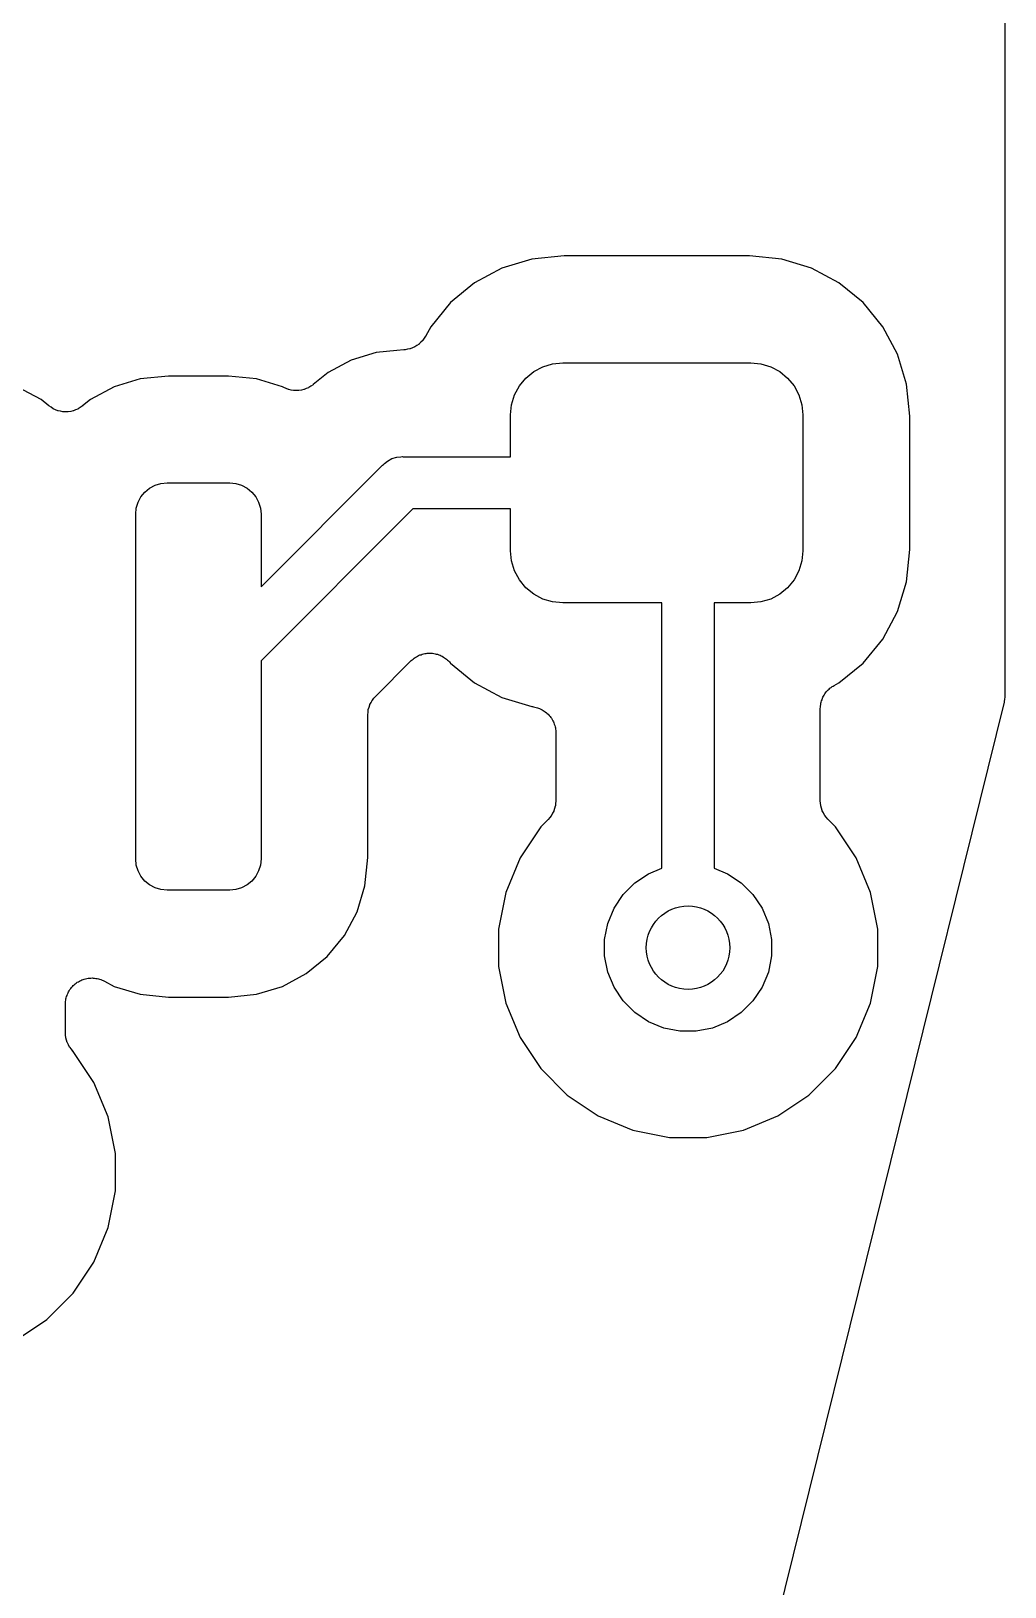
# Model space of a CAD drawing. Extents: x 4.98 to 6.83, y -5.59 to -3.87.
# Drawn here: x 6.6498 to 6.8334, y -5.1647 to -4.8716 of the extents above; entities that cross this region are included whole.
import ezdxf

# ---------------------------------------------------------------- set-up
doc = ezdxf.new("R2010")
doc.units = 0
doc.header["$MEASUREMENT"] = 0
doc.layers.add('BLACK', color=7, linetype='CONTINUOUS')

msp = doc.modelspace()

# ---------------------------------------------------------------- linework, layer by layer
at = {"layer": 'BLACK', "linetype": 'CONTINUOUS'}
for p, q in [((6.83335, -4.70748), (6.83335, -4.99683)), ((6.75025, -4.91393), (6.74416, -4.91453)), ((6.78519, -4.91393), (6.75025, -4.91393)), ((6.79127, -4.91453), (6.78519, -4.91393)), ((6.73854, -4.91624), (6.73337, -4.919)), ((6.74416, -4.91453), (6.73854, -4.91624)), ((6.79689, -4.91624), (6.79127, -4.91453)), ((6.80207, -4.919), (6.79689, -4.91624)), ((6.73337, -4.919), (6.72883, -4.92273)), ((6.8066, -4.92273), (6.80207, -4.919)), ((6.72883, -4.92273), (6.72511, -4.92726)), ((6.81033, -4.92726), (6.8066, -4.92273)), ((6.72511, -4.92726), (6.72418, -4.92899)), ((6.81309, -4.93244), (6.81033, -4.92726)), ((6.72071, -4.93152), (6.72026, -4.93161)), ((6.72117, -4.93144), (6.72071, -4.93152)), ((6.72119, -4.93143), (6.72117, -4.93144)), ((6.72122, -4.93142), (6.72119, -4.93143)), ((6.72165, -4.93125), (6.72122, -4.93142)), ((6.72208, -4.93107), (6.72165, -4.93125)), ((6.7221, -4.93106), (6.72208, -4.93107)), ((6.72212, -4.93105), (6.7221, -4.93106)), ((6.72251, -4.93079), (6.72212, -4.93105)), ((6.7229, -4.93054), (6.72251, -4.93079)), ((6.72291, -4.93052), (6.7229, -4.93054)), ((6.72293, -4.93051), (6.72291, -4.93052)), ((6.72326, -4.93018), (6.72293, -4.93051)), ((6.7236, -4.92986), (6.72326, -4.93018)), ((6.72361, -4.92984), (6.7236, -4.92986)), ((6.72362, -4.92982), (6.72361, -4.92984)), ((6.72388, -4.92944), (6.72362, -4.92982)), ((6.72415, -4.92905), (6.72388, -4.92944)), ((6.72417, -4.92902), (6.72415, -4.92905)), ((6.72418, -4.92899), (6.72417, -4.92901)), ((6.72417, -4.92901), (6.72417, -4.92902)), ((6.72417, -4.92902), (6.72417, -4.92902)), ((6.7101, -4.93356), (6.70577, -4.93587)), ((6.7148, -4.93213), (6.7101, -4.93356)), ((6.7187, -4.93175), (6.7148, -4.93213)), ((6.71871, -4.93175), (6.7187, -4.93175)), ((6.72006, -4.93161), (6.71871, -4.93175)), ((6.72022, -4.93162), (6.72006, -4.93161)), ((6.72024, -4.93161), (6.72022, -4.93162)), ((6.72026, -4.93161), (6.72024, -4.93161)), ((6.74623, -4.9348), (6.74808, -4.93424)), ((6.74808, -4.93424), (6.75, -4.93406)), ((6.75, -4.93406), (6.78543, -4.93406)), ((6.78543, -4.93406), (6.78735, -4.93424)), ((6.78735, -4.93424), (6.7892, -4.9348)), ((6.8148, -4.93806), (6.81309, -4.93244)), ((6.67032, -4.9371), (6.66544, -4.93858)), ((6.67564, -4.93657), (6.67032, -4.9371)), ((6.68696, -4.93657), (6.67564, -4.93657)), ((6.69228, -4.9371), (6.68696, -4.93657)), ((6.69716, -4.93858), (6.69228, -4.9371)), ((6.70577, -4.93587), (6.70296, -4.93818)), ((6.74182, -4.93843), (6.74304, -4.93694)), ((6.74304, -4.93694), (6.74453, -4.93571)), ((6.74453, -4.93571), (6.74623, -4.9348)), ((6.7892, -4.9348), (6.7909, -4.93571)), ((6.7909, -4.93571), (6.79239, -4.93694)), ((6.79239, -4.93694), (6.79362, -4.93843)), ((6.65165, -4.94098), (6.64716, -4.93858)), ((6.66544, -4.93858), (6.66095, -4.94098)), ((6.69743, -4.93872), (6.69716, -4.93858)), ((6.69786, -4.9389), (6.69743, -4.93872)), ((6.69829, -4.93908), (6.69786, -4.9389)), ((6.69831, -4.93909), (6.69829, -4.93908)), ((6.69833, -4.9391), (6.69831, -4.93909)), ((6.69879, -4.93919), (6.69833, -4.9391)), ((6.69925, -4.93928), (6.69879, -4.93919)), ((6.69927, -4.93928), (6.69925, -4.93928)), ((6.69929, -4.93929), (6.69927, -4.93928)), ((6.69976, -4.93929), (6.69929, -4.93929)), ((6.70022, -4.93929), (6.69976, -4.93929)), ((6.70024, -4.93929), (6.70022, -4.93929)), ((6.70027, -4.93929), (6.70024, -4.93929)), ((6.70073, -4.9392), (6.70027, -4.93929)), ((6.70118, -4.93912), (6.70073, -4.9392)), ((6.7012, -4.93911), (6.70118, -4.93912)), ((6.70122, -4.9391), (6.7012, -4.93911)), ((6.70165, -4.93893), (6.70122, -4.9391)), ((6.70209, -4.93875), (6.70165, -4.93893)), ((6.70211, -4.93874), (6.70209, -4.93875)), ((6.70213, -4.93873), (6.70211, -4.93874)), ((6.70251, -4.93848), (6.70213, -4.93873)), ((6.70291, -4.93822), (6.70251, -4.93848)), ((6.70294, -4.9382), (6.70291, -4.93822)), ((6.70296, -4.93818), (6.70294, -4.93819)), ((6.70294, -4.93819), (6.70294, -4.9382)), ((6.70294, -4.9382), (6.70294, -4.9382)), ((6.74035, -4.94198), (6.74091, -4.94013)), ((6.74091, -4.94013), (6.74182, -4.93843)), ((6.79362, -4.93843), (6.79453, -4.94013)), ((6.79453, -4.94013), (6.79509, -4.94198)), ((6.8154, -4.94414), (6.8148, -4.93806)), ((6.65313, -4.94219), (6.65165, -4.94098)), ((6.65352, -4.94245), (6.65313, -4.94219)), ((6.6539, -4.94271), (6.65352, -4.94245)), ((6.65392, -4.94272), (6.6539, -4.94271)), ((6.65394, -4.94273), (6.65392, -4.94272)), ((6.65437, -4.94291), (6.65394, -4.94273)), ((6.6548, -4.9431), (6.65437, -4.94291)), ((6.65482, -4.9431), (6.6548, -4.9431)), ((6.65484, -4.94311), (6.65482, -4.9431)), ((6.6553, -4.9432), (6.65484, -4.94311)), ((6.65576, -4.9433), (6.6553, -4.9432)), ((6.65723, -4.94321), (6.65677, -4.9433)), ((6.65769, -4.94313), (6.65723, -4.94321)), ((6.65771, -4.94312), (6.65769, -4.94313)), ((6.65773, -4.94312), (6.65771, -4.94312)), ((6.65816, -4.94294), (6.65773, -4.94312)), ((6.6586, -4.94277), (6.65816, -4.94294)), ((6.65862, -4.94275), (6.6586, -4.94277)), ((6.65863, -4.94275), (6.65862, -4.94275)), ((6.65902, -4.94249), (6.65863, -4.94275)), ((6.65942, -4.94223), (6.65902, -4.94249)), ((6.65945, -4.94221), (6.65942, -4.94223)), ((6.65947, -4.94219), (6.65945, -4.94221)), ((6.65945, -4.94221), (6.65945, -4.94221)), ((6.65945, -4.94221), (6.65945, -4.94221)), ((6.66095, -4.94098), (6.65947, -4.94219)), ((6.74016, -4.9439), (6.74035, -4.94198)), ((6.79509, -4.94198), (6.79528, -4.9439)), ((6.65578, -4.9433), (6.65576, -4.9433)), ((6.6558, -4.9433), (6.65578, -4.9433)), ((6.65626, -4.9433), (6.6558, -4.9433)), ((6.65673, -4.94331), (6.65626, -4.9433)), ((6.65675, -4.9433), (6.65673, -4.94331)), ((6.65677, -4.9433), (6.65675, -4.9433)), ((6.74016, -4.95177), (6.74016, -4.9439)), ((6.79528, -4.9439), (6.79528, -4.96949)), ((6.8154, -4.96924), (6.8154, -4.94414)), ((6.71779, -4.95212), (6.71872, -4.95184)), ((6.71872, -4.95184), (6.71944, -4.95177)), ((6.71944, -4.95177), (6.71969, -4.95175)), ((6.71944, -4.95177), (6.71944, -4.95177)), ((6.71969, -4.95175), (6.71993, -4.95177)), ((6.71993, -4.95177), (6.74016, -4.95177)), ((6.69311, -4.97631), (6.71603, -4.95338)), ((6.71603, -4.95338), (6.71619, -4.9532)), ((6.71619, -4.9532), (6.71638, -4.95304)), ((6.71638, -4.95304), (6.71694, -4.95258)), ((6.71638, -4.95304), (6.71638, -4.95304)), ((6.71694, -4.95258), (6.71779, -4.95212)), ((6.71694, -4.95258), (6.71694, -4.95258)), ((6.71694, -4.95258), (6.71694, -4.95258)), ((6.67122, -4.95842), (6.67211, -4.95769)), ((6.67211, -4.95769), (6.67313, -4.95714)), ((6.67313, -4.95714), (6.67424, -4.95681)), ((6.67424, -4.95681), (6.67539, -4.95669)), ((6.67539, -4.95669), (6.6872, -4.95669)), ((6.6872, -4.95669), (6.68836, -4.95681)), ((6.68836, -4.95681), (6.68946, -4.95714)), ((6.68946, -4.95714), (6.69049, -4.95769)), ((6.69049, -4.95769), (6.69138, -4.95842)), ((6.6696, -4.96145), (6.66994, -4.96034)), ((6.66994, -4.96034), (6.67048, -4.95932)), ((6.67048, -4.95932), (6.67122, -4.95842)), ((6.69138, -4.95842), (6.69211, -4.95932)), ((6.69211, -4.95932), (6.69266, -4.96034)), ((6.69266, -4.96034), (6.693, -4.96145)), ((6.66949, -4.9626), (6.6696, -4.96145)), ((6.66949, -5.02756), (6.66949, -4.9626)), ((6.693, -4.96145), (6.69311, -4.9626)), ((6.72172, -4.96161), (6.69311, -4.99023)), ((6.69311, -4.9626), (6.69311, -4.97631)), ((6.74016, -4.96161), (6.72172, -4.96161)), ((6.74016, -4.96949), (6.74016, -4.96161)), ((6.74035, -4.97141), (6.74016, -4.96949)), ((6.79528, -4.96949), (6.79509, -4.97141)), ((6.8148, -4.97533), (6.8154, -4.96924)), ((6.74091, -4.97325), (6.74035, -4.97141)), ((6.79509, -4.97141), (6.79453, -4.97325)), ((6.74182, -4.97496), (6.74091, -4.97325)), ((6.74304, -4.97645), (6.74182, -4.97496)), ((6.79362, -4.97496), (6.79239, -4.97645)), ((6.79453, -4.97325), (6.79362, -4.97496)), ((6.81309, -4.98095), (6.8148, -4.97533)), ((6.74453, -4.97767), (6.74304, -4.97645)), ((6.74623, -4.97858), (6.74453, -4.97767)), ((6.7909, -4.97767), (6.7892, -4.97858)), ((6.79239, -4.97645), (6.7909, -4.97767)), ((6.74808, -4.97914), (6.74623, -4.97858)), ((6.75, -4.97933), (6.74808, -4.97914)), ((6.7687, -4.97933), (6.75, -4.97933)), ((6.7687, -5.02928), (6.7687, -4.97933)), ((6.78543, -4.97933), (6.77854, -4.97933)), ((6.77854, -4.97933), (6.77854, -5.02928)), ((6.78735, -4.97914), (6.78543, -4.97933)), ((6.7892, -4.97858), (6.78735, -4.97914)), ((6.81033, -4.98612), (6.81309, -4.98095)), ((6.8066, -4.99066), (6.81033, -4.98612)), ((6.72143, -4.99019), (6.72161, -4.99005)), ((6.72161, -4.99005), (6.72177, -4.98989)), ((6.72177, -4.98989), (6.72199, -4.98974)), ((6.72199, -4.98974), (6.7222, -4.98958)), ((6.7222, -4.98958), (6.7224, -4.98948)), ((6.7224, -4.98948), (6.72259, -4.98935)), ((6.72259, -4.98935), (6.72283, -4.98925)), ((6.72283, -4.98925), (6.72306, -4.98913)), ((6.72306, -4.98913), (6.72328, -4.98907)), ((6.72328, -4.98907), (6.72349, -4.98898)), ((6.72349, -4.98898), (6.72375, -4.98893)), ((6.72375, -4.98893), (6.724, -4.98886)), ((6.724, -4.98886), (6.72423, -4.98884)), ((6.72423, -4.98884), (6.72445, -4.9888)), ((6.72445, -4.9888), (6.72471, -4.9888)), ((6.72471, -4.9888), (6.72497, -4.98877)), ((6.72497, -4.98877), (6.7252, -4.9888)), ((6.7252, -4.9888), (6.72543, -4.9888)), ((6.72543, -4.9888), (6.72568, -4.98885)), ((6.72568, -4.98885), (6.72594, -4.98888)), ((6.72594, -4.98888), (6.72616, -4.98895)), ((6.72616, -4.98895), (6.72638, -4.98899)), ((6.72638, -4.98899), (6.72662, -4.98909)), ((6.72662, -4.98909), (6.72687, -4.98917)), ((6.72687, -4.98917), (6.72707, -4.98928)), ((6.72707, -4.98928), (6.72728, -4.98937)), ((6.72728, -4.98937), (6.7275, -4.98951)), ((6.7275, -4.98951), (6.72773, -4.98964)), ((6.72773, -4.98964), (6.7279, -4.98979)), ((6.7279, -4.98979), (6.72809, -4.98991)), ((6.72809, -4.98991), (6.72828, -4.9901)), ((6.72828, -4.9901), (6.72848, -4.99026)), ((6.69311, -4.99023), (6.69311, -5.02756)), ((6.7147, -4.99693), (6.72138, -4.99024)), ((6.72138, -4.99024), (6.72143, -4.99019)), ((6.72848, -4.99026), (6.72862, -4.99044)), ((6.72862, -4.99044), (6.72878, -4.9906)), ((6.72878, -4.9906), (6.72883, -4.99066)), ((6.72883, -4.99066), (6.73337, -4.99438)), ((6.80207, -4.99438), (6.8066, -4.99066)), ((6.73337, -4.99438), (6.73854, -4.99715)), ((6.79968, -4.99608), (6.79987, -4.99589)), ((6.79987, -4.99589), (6.80004, -4.99569)), ((6.80004, -4.99569), (6.80022, -4.99555)), ((6.80022, -4.99555), (6.80037, -4.99539)), ((6.80037, -4.99539), (6.8006, -4.99525)), ((6.8006, -4.99525), (6.80081, -4.99508)), ((6.80081, -4.99508), (6.801, -4.99498)), ((6.801, -4.99498), (6.80119, -4.99485)), ((6.80119, -4.99485), (6.80207, -4.99438)), ((6.71348, -4.99898), (6.71362, -4.99854)), ((6.71362, -4.99854), (6.71363, -4.99852)), ((6.71363, -4.99852), (6.71364, -4.99849)), ((6.71364, -4.99849), (6.71386, -4.99809)), ((6.71386, -4.99809), (6.71408, -4.99768)), ((6.71408, -4.99768), (6.71409, -4.99766)), ((6.71409, -4.99766), (6.71411, -4.99764)), ((6.71411, -4.99764), (6.7144, -4.99728)), ((6.7144, -4.99728), (6.7147, -4.99693)), ((6.8332, -4.99803), (6.73727, -5.38558)), ((6.73854, -4.99715), (6.74416, -4.99885)), ((6.74416, -4.99885), (6.74419, -4.99886)), ((6.74419, -4.99886), (6.74426, -4.99886)), ((6.74426, -4.99886), (6.74448, -4.99891)), ((6.74448, -4.99891), (6.74471, -4.99893)), ((6.74471, -4.99893), (6.74496, -4.99901)), ((6.79854, -4.99919), (6.79857, -4.99897)), ((6.79857, -4.99875), (6.79862, -4.99849)), ((6.79857, -4.99897), (6.79857, -4.99875)), ((6.79862, -4.99849), (6.79865, -4.99822)), ((6.79865, -4.99822), (6.79872, -4.99801)), ((6.79872, -4.99801), (6.79876, -4.99779)), ((6.79876, -4.99779), (6.79887, -4.99755)), ((6.79887, -4.99755), (6.79895, -4.99729)), ((6.79895, -4.99729), (6.79905, -4.9971)), ((6.79905, -4.9971), (6.79914, -4.99689)), ((6.79914, -4.99689), (6.79929, -4.99667)), ((6.79929, -4.99667), (6.79942, -4.99644)), ((6.79942, -4.99644), (6.79956, -4.99627)), ((6.79956, -4.99627), (6.79968, -4.99608)), ((6.83321, -4.99795), (6.8332, -4.99803)), ((6.83324, -4.99787), (6.83321, -4.99795)), ((6.83328, -4.99747), (6.83324, -4.99787)), ((6.83334, -4.99707), (6.83328, -4.99747)), ((6.83335, -4.9969), (6.83334, -4.99698)), ((6.83334, -4.99698), (6.83334, -4.99707)), ((6.83335, -4.99683), (6.83335, -4.9969)), ((6.71323, -5.00039), (6.71328, -4.99993)), ((6.71323, -5.00044), (6.71323, -5.00039)), ((6.71323, -5.00045), (6.71323, -5.00044)), ((6.71323, -5.00044), (6.71323, -5.00044)), ((6.71323, -5.00046), (6.71323, -5.00045)), ((6.71323, -5.02731), (6.71323, -5.00046)), ((6.71328, -4.99993), (6.71333, -4.99947)), ((6.71333, -4.99947), (6.71334, -4.99945)), ((6.71334, -4.99942), (6.71348, -4.99898)), ((6.71334, -4.99945), (6.71334, -4.99942)), ((6.74496, -4.99901), (6.74521, -4.99907)), ((6.74521, -4.99907), (6.74542, -4.99916)), ((6.74542, -4.99916), (6.74564, -4.99922)), ((6.74564, -4.99922), (6.74587, -4.99935)), ((6.74587, -4.99935), (6.74611, -4.99945)), ((6.74611, -4.99945), (6.7463, -4.99958)), ((6.7463, -4.99958), (6.7465, -4.99969)), ((6.7465, -4.99969), (6.7467, -4.99985)), ((6.7467, -4.99985), (6.74692, -5)), ((6.74692, -5), (6.74707, -5.00016)), ((6.74707, -5.00016), (6.74725, -5.00031)), ((6.74725, -5.00031), (6.74742, -5.00051)), ((6.74742, -5.00051), (6.7476, -5.0007)), ((6.7476, -5.0007), (6.74772, -5.00089)), ((6.74772, -5.00089), (6.74787, -5.00106)), ((6.74787, -5.00106), (6.74799, -5.0013)), ((6.74799, -5.0013), (6.74813, -5.00152)), ((6.74813, -5.00152), (6.74822, -5.00173)), ((6.74822, -5.00173), (6.74832, -5.00193)), ((6.79854, -4.99926), (6.79854, -4.99919)), ((6.79854, -5.01659), (6.79854, -4.99926)), ((6.74832, -5.00193), (6.7484, -5.00218)), ((6.7484, -5.00218), (6.7485, -5.00242)), ((6.7485, -5.00242), (6.74854, -5.00264)), ((6.74854, -5.00264), (6.74861, -5.00286)), ((6.74861, -5.00286), (6.74863, -5.00312)), ((6.74863, -5.00312), (6.74868, -5.00338)), ((6.74868, -5.00338), (6.74868, -5.00361)), ((6.74868, -5.00361), (6.7487, -5.00383)), ((6.7487, -5.00383), (6.7487, -5.01659)), ((6.74783, -5.01941), (6.74753, -5.01976)), ((6.74784, -5.01939), (6.74783, -5.01941)), ((6.74786, -5.01937), (6.74784, -5.01939)), ((6.74807, -5.01896), (6.74786, -5.01937)), ((6.7483, -5.01856), (6.74807, -5.01896)), ((6.74832, -5.01851), (6.7483, -5.01853)), ((6.7483, -5.01853), (6.7483, -5.01856)), ((6.74845, -5.01807), (6.74832, -5.01851)), ((6.74859, -5.01763), (6.74845, -5.01807)), ((6.7486, -5.01757), (6.74859, -5.0176)), ((6.74859, -5.0176), (6.74859, -5.01763)), ((6.74865, -5.01712), (6.7486, -5.01757)), ((6.7487, -5.01666), (6.74865, -5.01712)), ((6.7487, -5.01659), (6.7487, -5.0166)), ((6.7487, -5.0166), (6.7487, -5.0166)), ((6.7487, -5.0166), (6.7487, -5.0166)), ((6.7487, -5.0166), (6.7487, -5.01666)), ((6.79859, -5.01705), (6.79854, -5.01659)), ((6.79863, -5.01751), (6.79859, -5.01705)), ((6.79864, -5.01753), (6.79863, -5.01751)), ((6.79864, -5.01756), (6.79864, -5.01753)), ((6.79877, -5.018), (6.79864, -5.01756)), ((6.7989, -5.01844), (6.79877, -5.018)), ((6.79891, -5.01847), (6.7989, -5.01844)), ((6.79892, -5.01849), (6.79891, -5.01847)), ((6.79914, -5.0189), (6.79892, -5.01849)), ((6.79935, -5.01931), (6.79914, -5.0189)), ((6.79937, -5.01933), (6.79935, -5.01931)), ((6.79938, -5.01935), (6.79937, -5.01933)), ((6.79967, -5.01971), (6.79938, -5.01935)), ((6.74585, -5.0215), (6.74194, -5.02736)), ((6.74724, -5.02012), (6.74585, -5.0215)), ((6.74753, -5.01976), (6.74724, -5.02012)), ((6.79996, -5.02007), (6.79967, -5.01971)), ((6.8, -5.02011), (6.79996, -5.02007)), ((6.80001, -5.02012), (6.8, -5.02011)), ((6.8, -5.02011), (6.8, -5.02011)), ((6.8, -5.02011), (6.8, -5.02011)), ((6.80139, -5.0215), (6.80001, -5.02012)), ((6.8053, -5.02736), (6.80139, -5.0215)), ((6.6696, -5.02871), (6.66949, -5.02756)), ((6.69311, -5.02756), (6.693, -5.02871)), ((6.71271, -5.03263), (6.71323, -5.02731)), ((6.74194, -5.02736), (6.73925, -5.03386)), ((6.808, -5.03386), (6.8053, -5.02736)), ((6.66994, -5.02982), (6.6696, -5.02871)), ((6.67048, -5.03084), (6.66994, -5.02982)), ((6.67122, -5.03173), (6.67048, -5.03084)), ((6.69211, -5.03084), (6.69138, -5.03173)), ((6.69266, -5.02982), (6.69211, -5.03084)), ((6.693, -5.02871), (6.69266, -5.02982)), ((6.76358, -5.03206), (6.76616, -5.03034)), ((6.76616, -5.03034), (6.7687, -5.02928)), ((6.77854, -5.02928), (6.78108, -5.03034)), ((6.78108, -5.03034), (6.78366, -5.03206)), ((6.67211, -5.03247), (6.67122, -5.03173)), ((6.67313, -5.03302), (6.67211, -5.03247)), ((6.67424, -5.03335), (6.67313, -5.03302)), ((6.67539, -5.03346), (6.67424, -5.03335)), ((6.6872, -5.03346), (6.67539, -5.03346)), ((6.68836, -5.03335), (6.6872, -5.03346)), ((6.68946, -5.03302), (6.68836, -5.03335)), ((6.69049, -5.03247), (6.68946, -5.03302)), ((6.69138, -5.03173), (6.69049, -5.03247)), ((6.71123, -5.03751), (6.71271, -5.03263)), ((6.73925, -5.03386), (6.73787, -5.04077)), ((6.76139, -5.03425), (6.76358, -5.03206)), ((6.78366, -5.03206), (6.78585, -5.03425)), ((6.80937, -5.04077), (6.808, -5.03386)), ((6.75848, -5.0397), (6.75967, -5.03683)), ((6.75967, -5.03683), (6.76139, -5.03425)), ((6.78585, -5.03425), (6.78758, -5.03683)), ((6.78758, -5.03683), (6.78876, -5.0397)), ((6.70882, -5.04201), (6.71123, -5.03751)), ((6.75787, -5.04274), (6.75848, -5.0397)), ((6.78876, -5.0397), (6.78937, -5.04274)), ((6.70559, -5.04595), (6.70882, -5.04201)), ((6.73787, -5.04077), (6.73787, -5.04781)), ((6.75787, -5.04584), (6.75787, -5.04274)), ((6.78937, -5.04274), (6.78937, -5.04584)), ((6.80937, -5.04781), (6.80937, -5.04077)), ((6.75848, -5.04888), (6.75787, -5.04584)), ((6.78937, -5.04584), (6.78876, -5.04888)), ((6.70165, -5.04918), (6.70559, -5.04595)), ((6.73787, -5.04781), (6.73925, -5.05472)), ((6.808, -5.05472), (6.80937, -5.04781)), ((6.65737, -5.0518), (6.65756, -5.05162)), ((6.65756, -5.05162), (6.65772, -5.05142)), ((6.65772, -5.05142), (6.6579, -5.05128)), ((6.6579, -5.05128), (6.65807, -5.05111)), ((6.65807, -5.05111), (6.65828, -5.05097)), ((6.65828, -5.05097), (6.65848, -5.05081)), ((6.65848, -5.05081), (6.65869, -5.0507)), ((6.65869, -5.0507), (6.65888, -5.05057)), ((6.65888, -5.05057), (6.65912, -5.05048)), ((6.65912, -5.05048), (6.65935, -5.05036)), ((6.65935, -5.05036), (6.65957, -5.05029)), ((6.65957, -5.05029), (6.65979, -5.0502)), ((6.65979, -5.0502), (6.66004, -5.05016)), ((6.66004, -5.05016), (6.66028, -5.05008)), ((6.66028, -5.05008), (6.66051, -5.05006)), ((6.66051, -5.05006), (6.66074, -5.05002)), ((6.66074, -5.05002), (6.661, -5.05002)), ((6.661, -5.05002), (6.66126, -5.04999)), ((6.66126, -5.04999), (6.66149, -5.05002)), ((6.66149, -5.05002), (6.66172, -5.05002)), ((6.66172, -5.05002), (6.66197, -5.05007)), ((6.66197, -5.05007), (6.66223, -5.0501)), ((6.66223, -5.0501), (6.66245, -5.05017)), ((6.66245, -5.05017), (6.66268, -5.05021)), ((6.66268, -5.05021), (6.66291, -5.05031)), ((6.66291, -5.05031), (6.66316, -5.05039)), ((6.66316, -5.05039), (6.66336, -5.0505)), ((6.66336, -5.0505), (6.66358, -5.05058)), ((6.66358, -5.05058), (6.66544, -5.05158)), ((6.66544, -5.05158), (6.67032, -5.05306)), ((6.69228, -5.05306), (6.69716, -5.05158)), ((6.69716, -5.05158), (6.70165, -5.04918)), ((6.75967, -5.05175), (6.75848, -5.04888)), ((6.78876, -5.04888), (6.78758, -5.05175)), ((6.65625, -5.05446), (6.6563, -5.05421)), ((6.65625, -5.05469), (6.65625, -5.05446)), ((6.6563, -5.05421), (6.65633, -5.05395)), ((6.65633, -5.05395), (6.6564, -5.05373)), ((6.6564, -5.05373), (6.65645, -5.05351)), ((6.65645, -5.05351), (6.65655, -5.05327)), ((6.65655, -5.05327), (6.65662, -5.05302)), ((6.65662, -5.05302), (6.65674, -5.05282)), ((6.65674, -5.05282), (6.65683, -5.05261)), ((6.65683, -5.05261), (6.65697, -5.05239)), ((6.65697, -5.05239), (6.65709, -5.05217)), ((6.65709, -5.05217), (6.65724, -5.05199)), ((6.65724, -5.05199), (6.65737, -5.0518)), ((6.67032, -5.05306), (6.67564, -5.05359)), ((6.67564, -5.05359), (6.68696, -5.05359)), ((6.68696, -5.05359), (6.69228, -5.05306)), ((6.76139, -5.05433), (6.75967, -5.05175)), ((6.76358, -5.05652), (6.76139, -5.05433)), ((6.78585, -5.05433), (6.78366, -5.05652)), ((6.78758, -5.05175), (6.78585, -5.05433)), ((6.65622, -5.05492), (6.65625, -5.05469)), ((6.65622, -5.05499), (6.65622, -5.05492)), ((6.65622, -5.06029), (6.65622, -5.05499)), ((6.73925, -5.05472), (6.74194, -5.06122)), ((6.76616, -5.05825), (6.76358, -5.05652)), ((6.78366, -5.05652), (6.78108, -5.05825)), ((6.8053, -5.06122), (6.808, -5.05472)), ((6.65627, -5.06075), (6.65622, -5.06029)), ((6.76903, -5.05943), (6.76616, -5.05825)), ((6.77207, -5.06004), (6.76903, -5.05943)), ((6.77517, -5.06004), (6.77207, -5.06004)), ((6.77822, -5.05943), (6.77517, -5.06004)), ((6.78108, -5.05825), (6.77822, -5.05943)), ((6.65631, -5.06121), (6.65627, -5.06075)), ((6.65631, -5.06123), (6.65631, -5.06121)), ((6.65632, -5.06126), (6.65631, -5.06123)), ((6.65645, -5.0617), (6.65632, -5.06126)), ((6.65658, -5.06214), (6.65645, -5.0617)), ((6.65659, -5.06217), (6.65658, -5.06214)), ((6.6566, -5.06219), (6.65659, -5.06217)), ((6.65681, -5.0626), (6.6566, -5.06219)), ((6.65703, -5.06301), (6.65681, -5.0626)), ((6.65704, -5.06303), (6.65703, -5.06301)), ((6.65706, -5.06305), (6.65704, -5.06303)), ((6.65735, -5.06341), (6.65706, -5.06305)), ((6.65764, -5.06377), (6.65735, -5.06341)), ((6.74194, -5.06122), (6.74585, -5.06708)), ((6.80139, -5.06708), (6.8053, -5.06122)), ((6.65767, -5.06381), (6.65764, -5.06377)), ((6.65768, -5.06382), (6.65767, -5.06381)), ((6.65767, -5.06381), (6.65767, -5.06381)), ((6.65767, -5.06381), (6.65767, -5.06381)), ((6.65769, -5.06383), (6.65768, -5.06382)), ((6.6616, -5.06968), (6.65769, -5.06383)), ((6.74585, -5.06708), (6.75083, -5.07206)), ((6.79641, -5.07206), (6.80139, -5.06708)), ((6.6643, -5.07619), (6.6616, -5.06968)), ((6.75083, -5.07206), (6.75669, -5.07597)), ((6.79056, -5.07597), (6.79641, -5.07206)), ((6.66567, -5.08309), (6.6643, -5.07619)), ((6.75669, -5.07597), (6.76319, -5.07867)), ((6.78405, -5.07867), (6.79056, -5.07597)), ((6.76319, -5.07867), (6.7701, -5.08004)), ((6.7701, -5.08004), (6.77714, -5.08004)), ((6.77714, -5.08004), (6.78405, -5.07867)), ((6.66567, -5.09014), (6.66567, -5.08309)), ((6.6643, -5.09704), (6.66567, -5.09014)), ((6.6616, -5.10355), (6.6643, -5.09704)), ((6.65769, -5.1094), (6.6616, -5.10355)), ((6.65271, -5.11438), (6.65769, -5.1094)), ((6.64685, -5.11829), (6.65271, -5.11438))]:
    msp.add_line(p, q, dxfattribs=at)
at = {"layer": 'BLACK'}
msp.add_circle((6.77362, -5.04429), 0.00787, dxfattribs=at)

doc.saveas('drawing.dxf')
